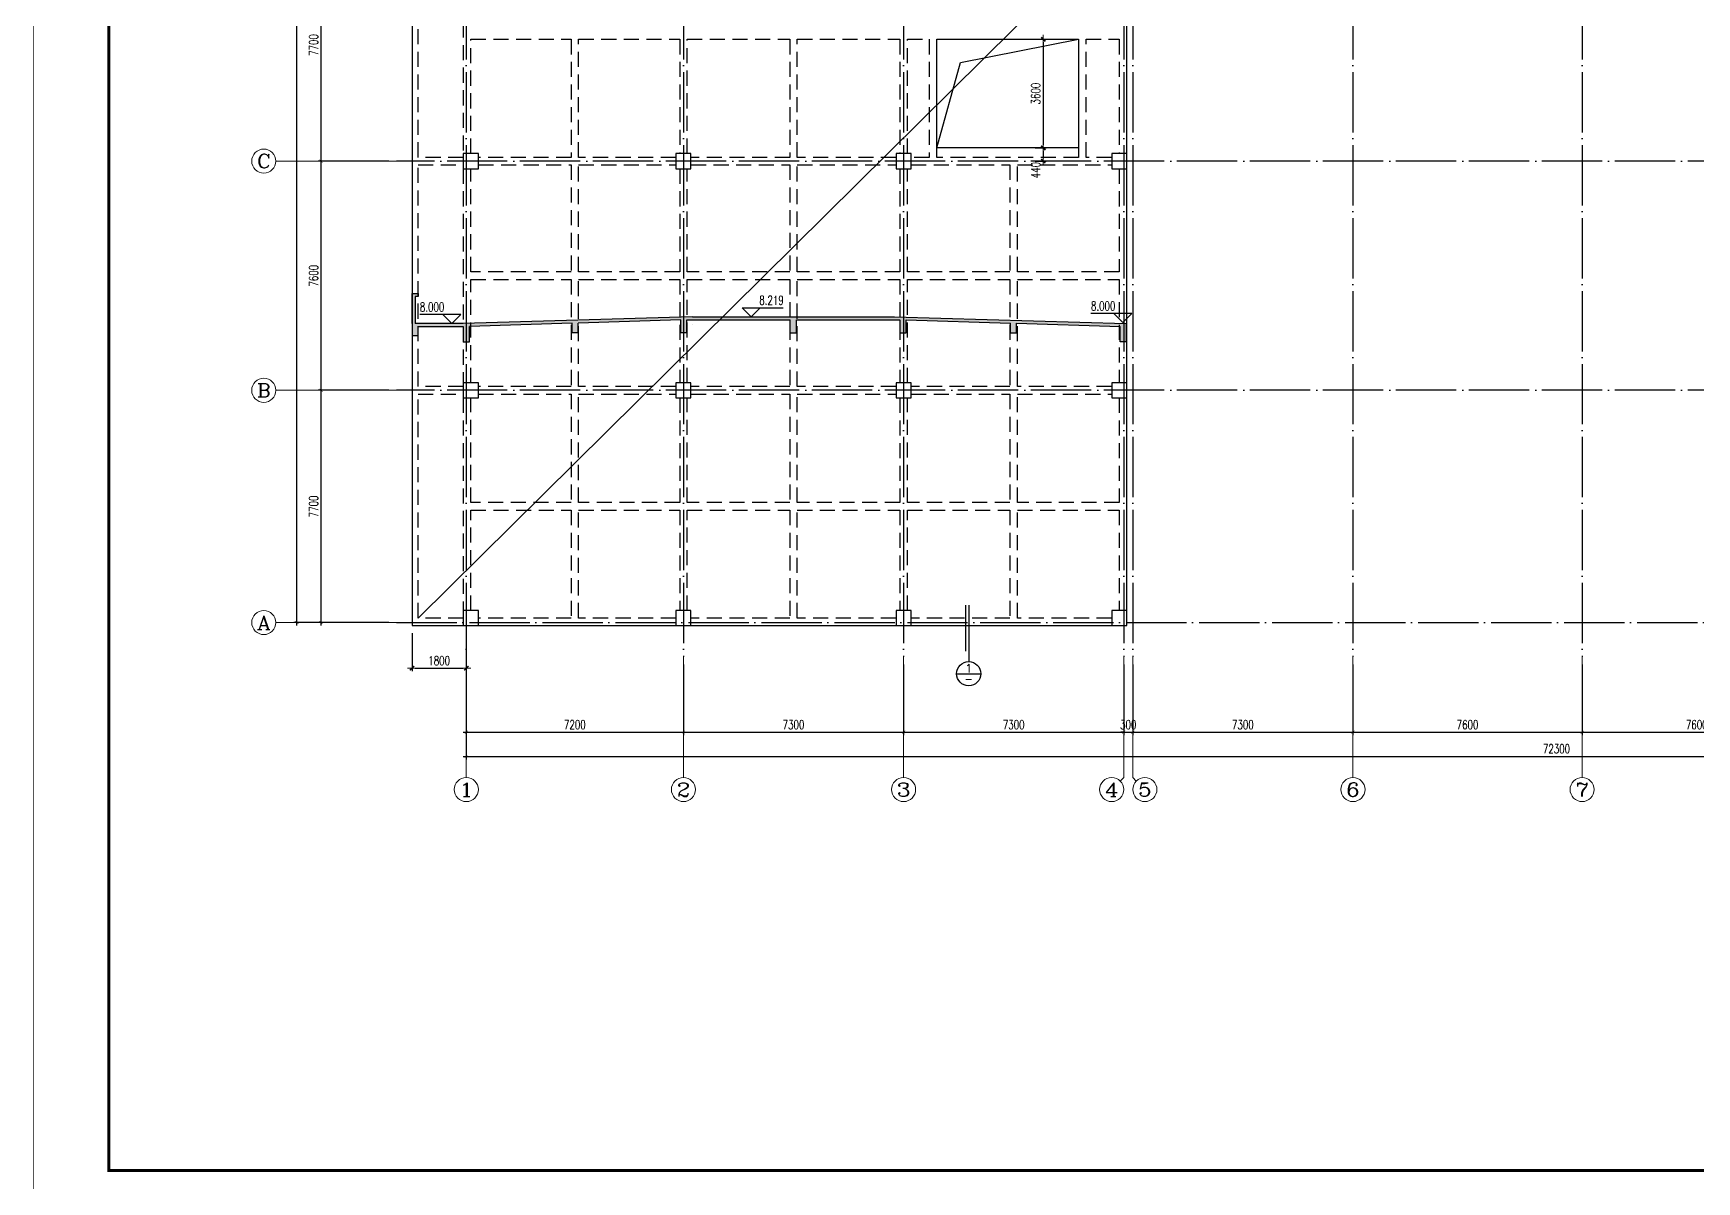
# Model space of a CAD drawing. Extents: x -21254 to 860439, y -324318 to 454338.
# Drawn here: x 399183 to 454343, y -239584 to -201501 of the extents above; entities that cross this region are included whole.
import ezdxf
from ezdxf.enums import TextEntityAlignment as Align

# ---------------------------------------------------------------- set-up
doc = ezdxf.new("R2010")
doc.units = 0
doc.header["$LTSCALE"] = 1000
doc.header["$MEASUREMENT"] = 0
doc.linetypes.add('DASHED', pattern=[0.75, 0.5, -0.25])
doc.linetypes.add('DOTE', pattern=[2.42, 2, -0.2, 0.02, -0.2])
doc.layers.get('0').update_dxf_attribs({"linetype": 'CONTINUOUS'})
doc.layers.get('Defpoints').update_dxf_attribs({"linetype": 'CONTINUOUS', "lineweight": 5})
for name, color, linetype in [('AXIS_TEXT', 7, 'CONTINUOUS'), ('BEAM_CONT', 4, 'CONTINUOUS'), ('BEAM_DASH', 144, 'DASHED'), ('COLU', 7, 'CONTINUOUS'), ('DIM_ELEV', 3, 'CONTINUOUS'), ('DIMENSION', 3, 'CONTINUOUS'), ('DOTE', 1, 'DOTE'), ('HATCH', 254, 'CONTINUOUS'), ('hole', 7, 'CONTINUOUS'), ('墙体2', 21, 'CONTINUOUS')]:
    doc.layers.add(name, color=color, linetype=linetype)
for name, color, linetype, lineweight in [('DIM', 3, 'CONTINUOUS', 5), ('FRAME', 3, 'CONTINUOUS', 5), ('PUB_TEXT', 7, 'CONTINUOUS', 5)]:
    doc.layers.add(name, color=color, linetype=linetype, lineweight=lineweight)
doc.styles.add('_TCH_AXIS', font='COMPLEX', dxfattribs={"bigfont": 'GBCBIG'})
doc.styles.add('_TCH_DIM', font='SIMPLEX', dxfattribs={"bigfont": 'GBCBIG'})
doc.styles.add('COMPLEX', font='COMPLEX')
doc.styles.add('TSSD_Dimension', font='TXT.shx', dxfattribs={"width": 0.7, "bigfont": 'hztxt.shx'})
doc.dimstyles.new('TSSD_100_100$0', dxfattribs={"dimtxt": 300, "dimasz": 100, "dimexe": 100, "dimexo": 250, "dimgap": 100, "dimtad": 1, "dimdec": 0, "dimzin": 0, "dimdsep": 46, "dimtxsty": 'TSSD_Dimension', "dimblk1": '_tsdbk', "dimblk2": '_tsdbk', "dimsah": 1, "dimcen": 0, "dimdle": 100, "dimclrt": 7, "dimadec": 1, "dimazin": 0, "dimtfac": 1, "dimtdec": 0, "dimtix": 1, "dimtmove": 2, "dimatfit": 3, "dimldrblk": '_tsdbk', "dimfxl": 100, "dimtolj": 1, "dimtzin": 0, "dimarcsym": 0})

# ---------------------------------------------------------------- blocks, each defined once
blk = doc.blocks.new('_tsdbk')
blk.add_line((-1, 0), (1.5, 0))
at = {"const_width": 0.5}
blk.add_lwpolyline([(-0.7, -0.7), (0.7, 0.7)], dxfattribs=at)
blk = doc.blocks.new('*D1260')
at = {"layer": 'Defpoints', "color": 0, "transparency": 16777216}
for p in [(432151, -205301), (432151, -205741), (432674, -205741)]:
    blk.add_point(p, dxfattribs=at)
at = {"layer": 'DIM', "color": 0, "lineweight": -2, "transparency": 16777216}
for p, q in [((432401, -205301), (432774, -205301)), ((432401, -205741), (432774, -205741)), ((432674, -205401), (432674, -205641))]:
    blk.add_line(p, q, dxfattribs=at)
at = {"layer": 'DIM', "color": 0, "lineweight": -2, "transparency": 16777216, "xscale": 100, "yscale": 100, "zscale": 100}
for p, rotation in [((432674, -205301), 90), ((432674, -205741), 270)]:
    blk.add_blockref('_tsdbk', p, dxfattribs=dict(at, rotation=rotation))
at = {"layer": 'DIM', "color": 7, "transparency": 16777216, "insert": (432424, -206039), "char_height": 300, "attachment_point": 5, "rotation": 90, "style": 'TSSD_Dimension'}
blk.add_mtext('\\A1;440', dxfattribs=at)
blk = doc.blocks.new('_ARCHTICK')
at = {"color": 0, "linetype": 'ByBlock', "const_width": 0.15}
blk.add_lwpolyline([(-0.5, -0.5), (0.5, 0.5)], dxfattribs=at)
blk = doc.blocks.new('*D1261')
at = {"layer": 'Defpoints', "color": 0, "ltscale": 0.5, "transparency": 16777216}
for p in [(413543, -222178), (420743, -222178), (420743, -224678)]:
    blk.add_point(p, dxfattribs=at)
at = {"layer": 'DIM', "color": 0, "lineweight": -2, "ltscale": 0.5, "transparency": 16777216}
for p, q in [((413543, -222428), (413543, -224778)), ((420743, -222428), (420743, -224778)), ((413443, -224678), (420843, -224678))]:
    blk.add_line(p, q, dxfattribs=at)
at = {"layer": 'DIM', "color": 0, "lineweight": -2, "ltscale": 0.5, "transparency": 16777216, "xscale": 100, "yscale": 100, "zscale": 100, "rotation": 180}
blk.add_blockref('_ARCHTICK', (413543, -224678), dxfattribs=at)
at = {"layer": 'DIM', "color": 0, "lineweight": -2, "ltscale": 0.5, "transparency": 16777216, "xscale": 100, "yscale": 100, "zscale": 100}
blk.add_blockref('_ARCHTICK', (420743, -224678), dxfattribs=at)
at = {"layer": 'DIM', "color": 3, "ltscale": 0.5, "transparency": 16777216, "insert": (417143, -224428), "char_height": 300, "attachment_point": 5, "style": 'TSSD_Dimension'}
blk.add_mtext('\\A1;7200', dxfattribs=at)
blk = doc.blocks.new('*D1262')
at = {"layer": 'Defpoints', "color": 0, "ltscale": 0.5, "transparency": 16777216}
for p in [(420743, -222178), (428043, -222178), (428043, -224678)]:
    blk.add_point(p, dxfattribs=at)
at = {"layer": 'DIM', "color": 0, "lineweight": -2, "ltscale": 0.5, "transparency": 16777216}
for p, q in [((420743, -222428), (420743, -224778)), ((428043, -222428), (428043, -224778)), ((420643, -224678), (428143, -224678))]:
    blk.add_line(p, q, dxfattribs=at)
at = {"layer": 'DIM', "color": 0, "lineweight": -2, "ltscale": 0.5, "transparency": 16777216, "xscale": 100, "yscale": 100, "zscale": 100, "rotation": 180}
blk.add_blockref('_ARCHTICK', (420743, -224678), dxfattribs=at)
at = {"layer": 'DIM', "color": 0, "lineweight": -2, "ltscale": 0.5, "transparency": 16777216, "xscale": 100, "yscale": 100, "zscale": 100}
blk.add_blockref('_ARCHTICK', (428043, -224678), dxfattribs=at)
at = {"layer": 'DIM', "color": 3, "ltscale": 0.5, "transparency": 16777216, "insert": (424393, -224428), "char_height": 300, "attachment_point": 5, "style": 'TSSD_Dimension'}
blk.add_mtext('\\A1;7300', dxfattribs=at)
blk = doc.blocks.new('*D1263')
at = {"layer": 'Defpoints', "color": 0, "ltscale": 0.5, "transparency": 16777216}
for p in [(428043, -222178), (435343, -222178), (435343, -224678)]:
    blk.add_point(p, dxfattribs=at)
at = {"layer": 'DIM', "color": 0, "lineweight": -2, "ltscale": 0.5, "transparency": 16777216}
for p, q in [((428043, -222428), (428043, -224778)), ((435343, -222428), (435343, -224778)), ((427943, -224678), (435443, -224678))]:
    blk.add_line(p, q, dxfattribs=at)
at = {"layer": 'DIM', "color": 0, "lineweight": -2, "ltscale": 0.5, "transparency": 16777216, "xscale": 100, "yscale": 100, "zscale": 100, "rotation": 180}
blk.add_blockref('_ARCHTICK', (428043, -224678), dxfattribs=at)
at = {"layer": 'DIM', "color": 0, "lineweight": -2, "ltscale": 0.5, "transparency": 16777216, "xscale": 100, "yscale": 100, "zscale": 100}
blk.add_blockref('_ARCHTICK', (435343, -224678), dxfattribs=at)
at = {"layer": 'DIM', "color": 3, "ltscale": 0.5, "transparency": 16777216, "insert": (431693, -224428), "char_height": 300, "attachment_point": 5, "style": 'TSSD_Dimension'}
blk.add_mtext('\\A1;7300', dxfattribs=at)
blk = doc.blocks.new('*D1264')
at = {"layer": 'Defpoints', "color": 0, "ltscale": 0.5, "transparency": 16777216}
for p in [(435343, -222178), (435643, -222178), (435643, -224678)]:
    blk.add_point(p, dxfattribs=at)
at = {"layer": 'DIM', "color": 0, "lineweight": -2, "ltscale": 0.5, "transparency": 16777216}
for p, q in [((435343, -222428), (435343, -224778)), ((435643, -222428), (435643, -224778)), ((435343, -224678), (435243, -224678)), ((435343, -224678), (435643, -224678)), ((435643, -224678), (435743, -224678))]:
    blk.add_line(p, q, dxfattribs=at)
at = {"layer": 'DIM', "color": 0, "lineweight": -2, "ltscale": 0.5, "transparency": 16777216, "xscale": 100, "yscale": 100, "zscale": 100}
blk.add_blockref('_ARCHTICK', (435343, -224678), dxfattribs=at)
at = {"layer": 'DIM', "color": 0, "lineweight": -2, "ltscale": 0.5, "transparency": 16777216, "xscale": 100, "yscale": 100, "zscale": 100, "rotation": 180}
blk.add_blockref('_ARCHTICK', (435643, -224678), dxfattribs=at)
at = {"layer": 'DIM', "color": 3, "ltscale": 0.5, "transparency": 16777216, "insert": (435493, -224428), "char_height": 300, "attachment_point": 5, "style": 'TSSD_Dimension'}
blk.add_mtext('\\A1;300', dxfattribs=at)
blk = doc.blocks.new('*D1265')
at = {"layer": 'Defpoints', "color": 0, "ltscale": 0.5, "transparency": 16777216}
for p in [(435643, -222178), (442943, -222178), (442943, -224678)]:
    blk.add_point(p, dxfattribs=at)
at = {"layer": 'DIM', "color": 0, "lineweight": -2, "ltscale": 0.5, "transparency": 16777216}
for p, q in [((435643, -222428), (435643, -224778)), ((442943, -222428), (442943, -224778)), ((435543, -224678), (443043, -224678))]:
    blk.add_line(p, q, dxfattribs=at)
at = {"layer": 'DIM', "color": 0, "lineweight": -2, "ltscale": 0.5, "transparency": 16777216, "xscale": 100, "yscale": 100, "zscale": 100, "rotation": 180}
blk.add_blockref('_ARCHTICK', (435643, -224678), dxfattribs=at)
at = {"layer": 'DIM', "color": 0, "lineweight": -2, "ltscale": 0.5, "transparency": 16777216, "xscale": 100, "yscale": 100, "zscale": 100}
blk.add_blockref('_ARCHTICK', (442943, -224678), dxfattribs=at)
at = {"layer": 'DIM', "color": 3, "ltscale": 0.5, "transparency": 16777216, "insert": (439293, -224428), "char_height": 300, "attachment_point": 5, "style": 'TSSD_Dimension'}
blk.add_mtext('\\A1;7300', dxfattribs=at)
blk = doc.blocks.new('*D1266')
at = {"layer": 'Defpoints', "color": 0, "ltscale": 0.5, "transparency": 16777216}
for p in [(442943, -222178), (450543, -222178), (450543, -224678)]:
    blk.add_point(p, dxfattribs=at)
at = {"layer": 'DIM', "color": 0, "lineweight": -2, "ltscale": 0.5, "transparency": 16777216}
for p, q in [((442943, -222428), (442943, -224778)), ((450543, -222428), (450543, -224778)), ((442843, -224678), (450643, -224678))]:
    blk.add_line(p, q, dxfattribs=at)
at = {"layer": 'DIM', "color": 0, "lineweight": -2, "ltscale": 0.5, "transparency": 16777216, "xscale": 100, "yscale": 100, "zscale": 100, "rotation": 180}
blk.add_blockref('_ARCHTICK', (442943, -224678), dxfattribs=at)
at = {"layer": 'DIM', "color": 0, "lineweight": -2, "ltscale": 0.5, "transparency": 16777216, "xscale": 100, "yscale": 100, "zscale": 100}
blk.add_blockref('_ARCHTICK', (450543, -224678), dxfattribs=at)
at = {"layer": 'DIM', "color": 3, "ltscale": 0.5, "transparency": 16777216, "insert": (446743, -224428), "char_height": 300, "attachment_point": 5, "style": 'TSSD_Dimension'}
blk.add_mtext('\\A1;7600', dxfattribs=at)
blk = doc.blocks.new('*D1267')
at = {"layer": 'Defpoints', "color": 0, "ltscale": 0.5, "transparency": 16777216}
for p in [(450543, -222178), (458143, -222178), (458143, -224678)]:
    blk.add_point(p, dxfattribs=at)
at = {"layer": 'DIM', "color": 0, "lineweight": -2, "ltscale": 0.5, "transparency": 16777216}
for p, q in [((450543, -222428), (450543, -224778)), ((458143, -222428), (458143, -224778)), ((450443, -224678), (458243, -224678))]:
    blk.add_line(p, q, dxfattribs=at)
at = {"layer": 'DIM', "color": 0, "lineweight": -2, "ltscale": 0.5, "transparency": 16777216, "xscale": 100, "yscale": 100, "zscale": 100, "rotation": 180}
blk.add_blockref('_ARCHTICK', (450543, -224678), dxfattribs=at)
at = {"layer": 'DIM', "color": 0, "lineweight": -2, "ltscale": 0.5, "transparency": 16777216, "xscale": 100, "yscale": 100, "zscale": 100}
blk.add_blockref('_ARCHTICK', (458143, -224678), dxfattribs=at)
at = {"layer": 'DIM', "color": 3, "ltscale": 0.5, "transparency": 16777216, "insert": (454343, -224428), "char_height": 300, "attachment_point": 5, "style": 'TSSD_Dimension'}
blk.add_mtext('\\A1;7600', dxfattribs=at)
blk = doc.blocks.new('*D1272')
at = {"layer": 'Defpoints', "color": 0, "ltscale": 0.5, "transparency": 16777216}
for p in [(413543, -222178), (485843, -222178), (485843, -225478)]:
    blk.add_point(p, dxfattribs=at)
at = {"layer": 'DIM', "color": 0, "lineweight": -2, "ltscale": 0.5, "transparency": 16777216}
for p, q in [((413543, -222428), (413543, -225578)), ((485843, -222428), (485843, -225578)), ((413443, -225478), (485943, -225478))]:
    blk.add_line(p, q, dxfattribs=at)
at = {"layer": 'DIM', "color": 0, "lineweight": -2, "ltscale": 0.5, "transparency": 16777216, "xscale": 100, "yscale": 100, "zscale": 100, "rotation": 180}
blk.add_blockref('_ARCHTICK', (413543, -225478), dxfattribs=at)
at = {"layer": 'DIM', "color": 0, "lineweight": -2, "ltscale": 0.5, "transparency": 16777216, "xscale": 100, "yscale": 100, "zscale": 100}
blk.add_blockref('_ARCHTICK', (485843, -225478), dxfattribs=at)
at = {"layer": 'DIM', "color": 3, "ltscale": 0.5, "transparency": 16777216, "insert": (449693, -225228), "char_height": 300, "attachment_point": 5, "style": 'TSSD_Dimension'}
blk.add_mtext('\\A1;72300', dxfattribs=at)
blk = doc.blocks.new('*D1293')
at = {"layer": 'Defpoints', "color": 0, "ltscale": 0.5, "transparency": 16777216}
for p in [(408727, -213341), (411227, -213341), (411227, -221041)]:
    blk.add_point(p, dxfattribs=at)
at = {"layer": 'DIM', "color": 0, "lineweight": -2, "ltscale": 0.5, "transparency": 16777216}
for p, q in [((410977, -213341), (408627, -213341)), ((408727, -221141), (408727, -213241)), ((410977, -221041), (408627, -221041))]:
    blk.add_line(p, q, dxfattribs=at)
at = {"layer": 'DIM', "color": 0, "lineweight": -2, "ltscale": 0.5, "transparency": 16777216, "xscale": 100, "yscale": 100, "zscale": 100}
for p, rotation in [((408727, -213341), 90), ((408727, -221041), 270)]:
    blk.add_blockref('_ARCHTICK', p, dxfattribs=dict(at, rotation=rotation))
at = {"layer": 'DIM', "color": 3, "ltscale": 0.5, "transparency": 16777216, "insert": (408477, -217191), "char_height": 300, "attachment_point": 5, "rotation": 90, "style": 'TSSD_Dimension'}
blk.add_mtext('\\A1;7700', dxfattribs=at)
blk = doc.blocks.new('*D1294')
at = {"layer": 'Defpoints', "color": 0, "ltscale": 0.5, "transparency": 16777216}
for p in [(408727, -205741), (411227, -205741), (411227, -213341)]:
    blk.add_point(p, dxfattribs=at)
at = {"layer": 'DIM', "color": 0, "lineweight": -2, "ltscale": 0.5, "transparency": 16777216}
for p, q in [((410977, -205741), (408627, -205741)), ((408727, -213441), (408727, -205641)), ((410977, -213341), (408627, -213341))]:
    blk.add_line(p, q, dxfattribs=at)
at = {"layer": 'DIM', "color": 0, "lineweight": -2, "ltscale": 0.5, "transparency": 16777216, "xscale": 100, "yscale": 100, "zscale": 100}
for p, rotation in [((408727, -205741), 90), ((408727, -213341), 270)]:
    blk.add_blockref('_ARCHTICK', p, dxfattribs=dict(at, rotation=rotation))
at = {"layer": 'DIM', "color": 3, "ltscale": 0.5, "transparency": 16777216, "insert": (408477, -209541), "char_height": 300, "attachment_point": 5, "rotation": 90, "style": 'TSSD_Dimension'}
blk.add_mtext('\\A1;7600', dxfattribs=at)
blk = doc.blocks.new('*D1295')
at = {"layer": 'Defpoints', "color": 0, "ltscale": 0.5, "transparency": 16777216}
for p in [(408727, -198041), (411227, -198041), (411227, -205741)]:
    blk.add_point(p, dxfattribs=at)
at = {"layer": 'DIM', "color": 0, "lineweight": -2, "ltscale": 0.5, "transparency": 16777216}
for p, q in [((408727, -205841), (408727, -197941)), ((410977, -198041), (408627, -198041)), ((410977, -205741), (408627, -205741))]:
    blk.add_line(p, q, dxfattribs=at)
at = {"layer": 'DIM', "color": 0, "lineweight": -2, "ltscale": 0.5, "transparency": 16777216, "xscale": 100, "yscale": 100, "zscale": 100}
for p, rotation in [((408727, -198041), 90), ((408727, -205741), 270)]:
    blk.add_blockref('_ARCHTICK', p, dxfattribs=dict(at, rotation=rotation))
at = {"layer": 'DIM', "color": 3, "ltscale": 0.5, "transparency": 16777216, "insert": (408477, -201891), "char_height": 300, "attachment_point": 5, "rotation": 90, "style": 'TSSD_Dimension'}
blk.add_mtext('\\A1;7700', dxfattribs=at)
blk = doc.blocks.new('*D1300')
at = {"layer": 'Defpoints', "color": 0, "ltscale": 0.5, "transparency": 16777216}
for p in [(407927, -168241), (411227, -168241), (411227, -221041)]:
    blk.add_point(p, dxfattribs=at)
at = {"layer": 'DIM', "color": 0, "lineweight": -2, "ltscale": 0.5, "transparency": 16777216}
for p, q in [((407927, -221141), (407927, -168141)), ((410977, -168241), (407827, -168241)), ((410977, -221041), (407827, -221041))]:
    blk.add_line(p, q, dxfattribs=at)
at = {"layer": 'DIM', "color": 0, "lineweight": -2, "ltscale": 0.5, "transparency": 16777216, "xscale": 100, "yscale": 100, "zscale": 100}
for p, rotation in [((407927, -168241), 90), ((407927, -221041), 270)]:
    blk.add_blockref('_ARCHTICK', p, dxfattribs=dict(at, rotation=rotation))
at = {"layer": 'DIM', "color": 3, "ltscale": 0.5, "transparency": 16777216, "insert": (407677, -194641), "char_height": 300, "attachment_point": 5, "rotation": 90, "style": 'TSSD_Dimension'}
blk.add_mtext('\\A1;52800', dxfattribs=at)
blk = doc.blocks.new('_AXISO')
blk.add_circle((0, 0), 0.5)
at = {"layer": 'AXIS_TEXT', "style": 'COMPLEX', "width": 1.041667}
blk.add_attdef('A', text='', height=0.56, dxfattribs=at).set_placement((-0.25, -0.28), (0.25, -0.28), align=Align.FIT)
blk = doc.blocks.new('*D1301')
at = {"layer": 'Defpoints', "color": 0, "transparency": 16777216}
for p in [(432151, -201701), (432151, -205301), (432674, -205301)]:
    blk.add_point(p, dxfattribs=at)
at = {"layer": 'DIM', "color": 0, "lineweight": -2, "transparency": 16777216}
for p, q in [((432401, -201701), (432774, -201701)), ((432674, -201801), (432674, -205201)), ((432401, -205301), (432774, -205301))]:
    blk.add_line(p, q, dxfattribs=at)
at = {"layer": 'DIM', "color": 0, "lineweight": -2, "transparency": 16777216, "xscale": 100, "yscale": 100, "zscale": 100}
for p, rotation in [((432674, -201701), 90), ((432674, -205301), 270)]:
    blk.add_blockref('_tsdbk', p, dxfattribs=dict(at, rotation=rotation))
at = {"layer": 'DIM', "color": 7, "transparency": 16777216, "insert": (432424, -203501), "char_height": 300, "attachment_point": 5, "rotation": 90, "style": 'TSSD_Dimension'}
blk.add_mtext('\\A1;3600', dxfattribs=at)
blk = doc.blocks.new('索引号')
at = {"layer": 'DIMENSION'}
blk.add_line((0, 0), (800, 0), dxfattribs=at)
blk.add_circle((400, 0), 400, dxfattribs=at)
at = {"layer": 'DIMENSION', "style": 'COMPLEX'}
for tag, width, p, p2 in [('1', 2.333333, (264, 40), (536, 40)), ('-', 1.166667, (264, -312), (536, -312))]:
    blk.add_attdef(tag, text='', height=272, dxfattribs=dict(at, width=width)).set_placement(p, p2, align=Align.FIT)
blk = doc.blocks.new('*D1302')
at = {"layer": 'Defpoints', "color": 0, "transparency": 16777216}
for p in [(411743, -221141), (413543, -221141), (413543, -222555)]:
    blk.add_point(p, dxfattribs=at)
at = {"layer": 'DIM', "color": 0, "lineweight": -2, "transparency": 16777216}
for p, q in [((411743, -221391), (411743, -222655)), ((413543, -221391), (413543, -222655)), ((411843, -222555), (413443, -222555))]:
    blk.add_line(p, q, dxfattribs=at)
at = {"layer": 'DIM', "color": 0, "lineweight": -2, "transparency": 16777216, "xscale": 100, "yscale": 100, "zscale": 100}
for p, rotation in [((411743, -222555), 179.9999999999999), ((413543, -222555), 359.9999999999999)]:
    blk.add_blockref('_tsdbk', p, dxfattribs=dict(at, rotation=rotation))
at = {"layer": 'DIM', "color": 7, "transparency": 16777216, "insert": (412643, -222305), "char_height": 300, "attachment_point": 5, "style": 'TSSD_Dimension'}
blk.add_mtext('\\A1;1800', dxfattribs=at)
blk = doc.blocks.new('BW-33885632', base_point=(220785, -407879))
at = {"layer": 'HATCH'}
blk.add_hatch(color=256, dxfattribs=at).paths.add_polyline_path([(222095, -395135), (221659, -395135), (221659, -391691), (222095, -391691), (222095, -391491), (221664, -391491), (221769, -388031), (222095, -388031), (222095, -387831), (221775, -387831), (221879, -384398), (222385, -384398), (222385, -384198), (221785, -384198), (221785, -384198), (221559, -391877), (221559, -391878), (221559, -398581), (221785, -406179), (221785, -407779), (220885, -407779), (220885, -407679), (220785, -407679), (220785, -407879), (221785, -407879), (222185, -407879), (222185, -407679), (221879, -407679), (221879, -406179), (222385, -406179), (222385, -405979), (221879, -405979), (221775, -402572), (222095, -402572), (222095, -402372), (221769, -402372), (221664, -398968), (222095, -398968), (222095, -398768), (221659, -398768), (221659, -395335), (222095, -395335)])
at = {"layer": '墙体2'}
for p, q in [((221559, -391877), (221785, -384198)), ((221775, -387831), (221879, -384398)), ((221785, -384198), (221785, -384198)), ((221785, -384198), (222385, -384198)), ((222385, -384398), (221879, -384398)), ((222385, -384198), (222385, -384398)), ((221664, -391491), (221769, -388032)), ((221770, -388031), (221769, -388032)), ((222095, -388031), (221770, -388031)), ((221775, -387831), (221776, -387831)), ((222095, -387831), (221776, -387831)), ((222095, -388031), (222095, -387831)), ((222095, -391491), (221664, -391491)), ((222095, -391691), (222095, -391491)), ((221559, -391878), (221559, -391877)), ((221559, -398580), (221559, -391878)), ((222095, -391691), (221659, -391691)), ((221659, -395134), (221659, -391704)), ((221659, -395135), (221659, -395134)), ((222095, -395135), (221659, -395135)), ((222095, -395335), (221659, -395335)), ((221659, -398768), (221659, -395335)), ((222095, -395335), (222095, -395135)), ((221559, -398581), (221785, -406179)), ((222095, -398768), (221659, -398768)), ((222095, -398768), (222095, -398968)), ((221664, -398968), (221769, -402372)), ((222095, -398968), (221664, -398968)), ((221770, -402372), (221769, -402372)), ((222095, -402372), (221770, -402372)), ((221775, -402573), (221776, -402572)), ((221775, -402573), (221879, -405979)), ((222095, -402572), (221776, -402572)), ((222095, -402372), (222095, -402572)), ((221785, -406179), (221785, -407779)), ((222385, -405979), (221879, -405979)), ((221879, -407679), (221879, -406179)), ((221879, -406179), (222385, -406179)), ((222385, -406179), (222385, -405979)), ((220785, -407679), (220885, -407679)), ((220785, -407879), (220785, -407679)), ((221785, -407879), (220785, -407879)), ((220885, -407679), (220885, -407779)), ((220885, -407779), (221785, -407779)), ((221785, -407879), (222185, -407879)), ((222185, -407679), (221879, -407679)), ((222185, -407879), (222185, -407679))]:
    blk.add_line(p, q, dxfattribs=at)
blk = doc.blocks.new('BW-42863411', base_point=(676491, -11107, 0))
at = {"layer": 'FRAME'}
for points, const_width in [([(676491, 72993), (676491, -11107), (795391, -11107), (795391, 72993)], 20), ([(678991, 71993), (678991, -10107), (794391, -10107), (794391, 71993)], 100)]:
    blk.add_lwpolyline(points, close=True, dxfattribs=dict(at, const_width=const_width))

msp = doc.modelspace()

# ---------------------------------------------------------------- linework, layer by layer
at = {"layer": 'BEAM_CONT'}
for p, q in [((411742.798, -166440.958), (411742.798, -221140.958)), ((411942.798, -220890.958), (434942.798, -198140.958)), ((435442.798, -205490.958), (435442.798, -198140.958)), ((429142.798, -201700.958), (433842.798, -201700.958)), ((429142.798, -205615.958), (429142.798, -201700.958)), ((433842.798, -201700.958), (433842.798, -205615.958)), ((433842.798, -205300.958), (429142.798, -205300.958)), ((435442.798, -213090.958), (435442.798, -205990.958)), ((421040.808, -211143.749), (421041.808, -211143.734)), ((435442.798, -220640.958), (435442.798, -213590.958)), ((411742.798, -221140.958), (413442.798, -221140.958)), ((413942.798, -221140.958), (420492.798, -221140.958)), ((420992.798, -221140.958), (427792.798, -221140.958)), ((428292.798, -221140.958), (434942.798, -221140.958))]:
    msp.add_line(p, q, dxfattribs=at)
at = {"layer": 'BEAM_DASH'}
for p, q in [((411942.798, -205615.958), (411942.798, -198140.958)), ((413442.798, -198140.958), (413442.798, -205490.958)), ((413692.798, -201700.958), (417017.798, -201700.958)), ((413692.798, -205490.958), (413692.798, -201700.958)), ((417017.798, -201700.958), (417017.798, -205615.958)), ((417267.798, -201700.958), (420617.798, -201700.958)), ((417267.798, -205615.958), (417267.798, -201700.958)), ((420617.798, -201700.958), (420617.798, -205490.958)), ((420867.798, -201700.958), (424267.798, -201700.958)), ((420867.798, -205490.958), (420867.798, -201700.958)), ((424267.798, -201700.958), (424267.798, -205615.958)), ((424517.798, -201700.958), (427917.798, -201700.958)), ((424517.798, -205615.958), (424517.798, -201700.958)), ((427917.798, -201700.958), (427917.798, -205490.958)), ((428167.798, -201700.958), (428892.798, -201700.958)), ((428167.798, -205490.958), (428167.798, -201700.958)), ((428892.798, -201700.958), (428892.798, -205615.958)), ((434092.798, -201700.958), (435192.798, -201700.958)), ((434092.798, -205615.958), (434092.798, -201700.958)), ((435192.798, -201700.958), (435192.798, -205490.958)), ((413442.798, -205615.958), (411942.798, -205615.958)), ((417017.798, -205615.958), (413942.798, -205615.958)), ((420492.798, -205615.958), (417267.798, -205615.958)), ((424267.798, -205615.958), (420992.798, -205615.958)), ((427792.798, -205615.958), (424517.798, -205615.958)), ((428892.798, -205615.958), (428292.798, -205615.958)), ((433842.798, -205615.958), (429142.798, -205615.958)), ((434942.798, -205615.958), (434092.798, -205615.958)), ((411942.798, -213215.958), (411942.798, -205865.958)), ((411942.798, -205865.958), (413442.798, -205865.958)), ((413442.798, -205990.958), (413442.798, -213090.958)), ((413692.798, -209415.958), (413692.798, -205990.958)), ((413942.798, -205865.958), (417017.798, -205865.958)), ((417017.798, -205865.958), (417017.798, -209415.958)), ((417267.798, -205865.958), (420492.798, -205865.958)), ((417267.798, -209415.958), (417267.798, -205865.958)), ((420617.798, -205990.958), (420617.798, -209415.958)), ((420867.798, -209415.958), (420867.798, -205990.958)), ((420992.798, -205865.958), (424267.798, -205865.958)), ((424267.798, -205865.958), (424267.798, -209415.958)), ((424517.798, -205865.958), (427792.798, -205865.958)), ((424517.798, -209415.958), (424517.798, -205865.958)), ((427917.798, -205990.958), (427917.798, -209415.958)), ((428167.798, -209415.958), (428167.798, -205990.958)), ((428292.798, -205865.958), (431567.798, -205865.958)), ((431567.798, -205865.958), (431567.798, -209415.958)), ((431817.798, -205865.958), (434942.798, -205865.958)), ((431817.798, -209415.958), (431817.798, -205865.958)), ((435192.798, -205990.958), (435192.798, -209415.958)), ((417017.798, -209415.958), (413692.798, -209415.958)), ((420617.798, -209415.958), (417267.798, -209415.958)), ((424267.798, -209415.958), (420867.798, -209415.958)), ((427917.798, -209415.958), (424517.798, -209415.958)), ((431567.798, -209415.958), (428167.798, -209415.958)), ((435192.798, -209415.958), (431817.798, -209415.958)), ((413692.798, -209665.958), (417017.798, -209665.958)), ((413692.798, -213090.958), (413692.798, -209665.958)), ((417017.798, -209665.958), (417017.798, -213215.958)), ((417267.798, -213215.958), (417267.798, -209665.958)), ((417267.798, -209665.958), (420617.798, -209665.958)), ((420617.798, -209665.958), (420617.798, -213090.958)), ((420867.798, -209665.958), (424267.798, -209665.958)), ((420867.798, -213090.958), (420867.798, -209665.958)), ((424267.798, -209665.958), (424267.798, -213215.958)), ((424517.798, -213215.958), (424517.798, -209665.958)), ((424517.798, -209665.958), (427917.798, -209665.958)), ((427917.798, -209665.958), (427917.798, -213090.958)), ((428167.798, -209665.958), (431567.798, -209665.958)), ((428167.798, -213090.958), (428167.798, -209665.958)), ((431567.798, -209665.958), (431567.798, -213215.958)), ((431817.798, -213215.958), (431817.798, -209665.958)), ((431817.798, -209665.958), (435192.798, -209665.958)), ((435192.798, -209665.958), (435192.798, -213090.958)), ((413442.798, -213215.958), (411942.798, -213215.958)), ((411942.798, -220890.958), (411942.798, -213465.958)), ((411942.798, -213465.958), (413442.798, -213465.958)), ((417017.798, -213215.958), (413942.798, -213215.958)), ((413942.798, -213465.958), (417017.798, -213465.958)), ((417017.798, -213465.958), (417017.798, -217065.958)), ((420492.798, -213215.958), (417267.798, -213215.958)), ((417267.798, -213465.958), (420492.798, -213465.958)), ((417267.798, -217065.958), (417267.798, -213465.958)), ((424267.798, -213215.958), (420992.798, -213215.958)), ((420992.798, -213465.958), (424267.798, -213465.958)), ((424267.798, -213465.958), (424267.798, -217065.958)), ((427792.798, -213215.958), (424517.798, -213215.958)), ((424517.798, -213465.958), (427792.798, -213465.958)), ((424517.798, -217065.958), (424517.798, -213465.958)), ((431567.798, -213215.958), (428292.798, -213215.958)), ((428292.798, -213465.958), (431567.798, -213465.958)), ((431567.798, -213465.958), (431567.798, -217065.958)), ((434942.798, -213215.958), (431817.798, -213215.958)), ((431817.798, -213465.958), (434942.798, -213465.958)), ((431817.798, -217065.958), (431817.798, -213465.958)), ((413442.798, -213590.958), (413442.798, -220640.958)), ((413692.798, -217065.958), (413692.798, -213590.958)), ((420617.798, -213590.958), (420617.798, -217065.958)), ((420867.798, -217065.958), (420867.798, -213590.958)), ((427917.798, -213590.958), (427917.798, -217065.958)), ((428167.798, -217065.958), (428167.798, -213590.958)), ((435192.798, -213590.958), (435192.798, -217065.958)), ((417017.798, -217065.958), (413692.798, -217065.958)), ((413692.798, -217315.958), (417017.798, -217315.958)), ((413692.798, -220640.958), (413692.798, -217315.958)), ((417017.798, -217315.958), (417017.798, -220890.958)), ((420617.798, -217065.958), (417267.798, -217065.958)), ((417267.798, -220890.958), (417267.798, -217315.958)), ((417267.798, -217315.958), (420617.798, -217315.958)), ((420617.798, -217315.958), (420617.798, -220640.958)), ((424267.798, -217065.958), (420867.798, -217065.958)), ((420867.798, -217315.958), (424267.798, -217315.958)), ((420867.798, -220640.958), (420867.798, -217315.958)), ((424267.798, -217315.958), (424267.798, -220890.958)), ((427917.798, -217065.958), (424517.798, -217065.958)), ((424517.798, -220890.958), (424517.798, -217315.958)), ((424517.798, -217315.958), (427917.798, -217315.958)), ((427917.798, -217315.958), (427917.798, -220640.958)), ((431567.798, -217065.958), (428167.798, -217065.958)), ((428167.798, -217315.958), (431567.798, -217315.958)), ((428167.798, -220640.958), (428167.798, -217315.958)), ((431567.798, -217315.958), (431567.798, -220890.958)), ((435192.798, -217065.958), (431817.798, -217065.958)), ((431817.798, -220890.958), (431817.798, -217315.958)), ((431817.798, -217315.958), (435192.798, -217315.958)), ((435192.798, -217315.958), (435192.798, -220640.958)), ((413442.798, -220890.958), (411942.798, -220890.958)), ((417017.798, -220890.958), (413942.798, -220890.958)), ((420492.798, -220890.958), (417267.798, -220890.958)), ((424267.798, -220890.958), (420992.798, -220890.958)), ((427792.798, -220890.958), (424517.798, -220890.958)), ((431567.798, -220890.958), (428292.798, -220890.958)), ((434942.798, -220890.958), (431817.798, -220890.958))]:
    msp.add_line(p, q, dxfattribs=at)
at = {"layer": 'COLU'}
for points in [[(413942.798, -205990.958), (413942.798, -205490.958), (413442.798, -205490.958), (413442.798, -205990.958)], [(420992.798, -205990.958), (420992.798, -205490.958), (420492.798, -205490.958), (420492.798, -205990.958)], [(428292.798, -205990.958), (428292.798, -205490.958), (427792.798, -205490.958), (427792.798, -205990.958)], [(435442.798, -205990.958), (435442.798, -205490.958), (434942.798, -205490.958), (434942.798, -205990.958)], [(413942.798, -213590.958), (413942.798, -213090.958), (413442.798, -213090.958), (413442.798, -213590.958)], [(420992.798, -213590.958), (420992.798, -213090.958), (420492.798, -213090.958), (420492.798, -213590.958)], [(428292.798, -213590.958), (428292.798, -213090.958), (427792.798, -213090.958), (427792.798, -213590.958)], [(435442.798, -213590.958), (435442.798, -213090.958), (434942.798, -213090.958), (434942.798, -213590.958)], [(413942.798, -221140.958), (413942.798, -220640.958), (413442.798, -220640.958), (413442.798, -221140.958)], [(420992.798, -221140.958), (420992.798, -220640.958), (420492.798, -220640.958), (420492.798, -221140.958)], [(428292.798, -221140.958), (428292.798, -220640.958), (427792.798, -220640.958), (427792.798, -221140.958)], [(435442.798, -221140.958), (435442.798, -220640.958), (434942.798, -220640.958), (434942.798, -221140.958)]]:
    msp.add_lwpolyline(points, close=True, dxfattribs=at)
at = {"layer": 'DIM', "ltscale": 0.5}
for p, q in [((411227.167, -205740.958), (407227.167, -205740.958)), ((411227.167, -213340.958), (407227.167, -213340.958)), ((411227.167, -221040.958), (407227.167, -221040.958)), ((413542.798, -222178.446), (413542.798, -226178.446)), ((420742.798, -222178.446), (420742.798, -226178.446)), ((428042.798, -222178.446), (428042.798, -226178.446)), ((435342.798, -222178.446), (435342.798, -226178.446)), ((435642.798, -222178.446), (435642.798, -226178.446)), ((442942.798, -222178.446), (442942.798, -226178.446)), ((450542.798, -222178.446), (450542.798, -226178.446)), ((435225.64, -226295.603), (435342.798, -226178.446)), ((435759.955, -226295.603), (435642.798, -226178.446))]:
    msp.add_line(p, q, dxfattribs=at)
at = {"layer": 'DIM_ELEV'}
for p, q in [((422989.519, -210901.461), (422689.519, -210601.461)), ((422689.519, -210601.461), (424046.866, -210601.461)), ((422989.519, -210901.461), (423289.519, -210601.461)), ((413360.721, -210827.896), (412003.374, -210827.896)), ((413060.721, -211127.896), (412760.721, -210827.896)), ((413060.721, -211127.896), (413360.721, -210827.896)), ((435612.851, -210793.442), (434255.505, -210793.442)), ((435312.851, -211093.442), (435012.851, -210793.442)), ((435312.851, -211093.442), (435612.851, -210793.442))]:
    msp.add_line(p, q, dxfattribs=at)
at = {"layer": 'DIMENSION'}
msp.add_line((430202.469, -220460.172), (430202.469, -222338.011), dxfattribs=at)
at = {"layer": 'DIMENSION', "const_width": 50}
msp.add_lwpolyline([(430102.469, -220460.172), (430102.469, -221993.44)], dxfattribs=at)
at = {"layer": 'DOTE', "linetype": 'DOTE'}
for p, q in [((413542.798, -166488.111), (413542.798, -222178.446)), ((420742.798, -166488.111), (420742.798, -222178.446)), ((428042.798, -166488.111), (428042.798, -222178.446)), ((435342.798, -166488.111), (435342.798, -222178.446)), ((435642.798, -166488.111), (435642.798, -222178.446)), ((442942.798, -166488.111), (442942.798, -222178.446)), ((450542.798, -166488.111), (450542.798, -222178.446)), ((487502.48, -205740.958), (411227.167, -205740.958)), ((487502.48, -213340.958), (411227.167, -213340.958)), ((411227.167, -221040.958), (487502.48, -221040.958))]:
    msp.add_line(p, q, dxfattribs=at)
at = {"layer": 'hole'}
msp.add_lwpolyline([(429142.798, -205300.958), (429924.277, -202471.933), (433842.798, -201700.958)], dxfattribs=at)

# ---------------------------------------------------------------- block references
at = {"layer": 'BEAM_CONT', "rotation": 270}
msp.add_blockref('BW-33885632', (411742.798, -210127.896), dxfattribs=at)
at = {"layer": 'DIM', "ltscale": 0.5}
ref = msp.add_blockref('_AXISO', (406827.167, -205740.958), dxfattribs=dict(at, xscale=800, yscale=800, zscale=800))
ref.add_attrib('A', 'C', dxfattribs={"layer": 'AXIS_TEXT', "height": 452.548, "style": '_TCH_AXIS', "width": 1.4}).set_placement((406600.893, -205967.232), (407053.441, -205967.232), align=Align.FIT)
ref = msp.add_blockref('_AXISO', (406827.167, -213340.958), dxfattribs=dict(at, xscale=800, yscale=800, zscale=800))
ref.add_attrib('A', 'B', dxfattribs={"layer": 'AXIS_TEXT', "height": 452.548, "style": '_TCH_AXIS', "width": 1.235294}).set_placement((406600.893, -213567.232), (407053.441, -213567.232), align=Align.FIT)
ref = msp.add_blockref('_AXISO', (406827.167, -221040.958), dxfattribs=dict(at, xscale=800, yscale=800, zscale=800))
ref.add_attrib('A', 'A', dxfattribs={"layer": 'AXIS_TEXT', "height": 452.548, "style": '_TCH_AXIS', "width": 1.166667}).set_placement((406600.893, -221267.232), (407053.441, -221267.232), align=Align.FIT)
ref = msp.add_blockref('_AXISO', (413542.798, -226578.446), dxfattribs=dict(at, xscale=800, yscale=800, zscale=800))
ref.add_attrib('A', '1', dxfattribs={"layer": 'AXIS_TEXT', "height": 452.548, "style": '_TCH_AXIS', "width": 2.333333}).set_placement((413316.523, -226804.72), (413769.072, -226804.72), align=Align.FIT)
ref = msp.add_blockref('_AXISO', (420742.798, -226578.446), dxfattribs=dict(at, xscale=800, yscale=800, zscale=800))
ref.add_attrib('A', '2', dxfattribs={"layer": 'AXIS_TEXT', "height": 452.548, "style": '_TCH_AXIS', "width": 1.5}).set_placement((420516.523, -226804.72), (420969.072, -226804.72), align=Align.FIT)
ref = msp.add_blockref('_AXISO', (428042.798, -226578.446), dxfattribs=dict(at, xscale=800, yscale=800, zscale=800))
ref.add_attrib('A', '3', dxfattribs={"layer": 'AXIS_TEXT', "height": 452.548, "style": '_TCH_AXIS', "width": 1.5}).set_placement((427816.523, -226804.72), (428269.072, -226804.72), align=Align.FIT)
ref = msp.add_blockref('_AXISO', (434942.798, -226578.446), dxfattribs=dict(at, xscale=800, yscale=800, zscale=800))
ref.add_attrib('A', '4', dxfattribs={"layer": 'AXIS_TEXT', "height": 452.548, "style": '_TCH_AXIS', "width": 1.3125}).set_placement((434716.523, -226804.72), (435169.072, -226804.72), align=Align.FIT)
ref = msp.add_blockref('_AXISO', (436042.798, -226578.446), dxfattribs=dict(at, xscale=800, yscale=800, zscale=800))
ref.add_attrib('A', '5', dxfattribs={"layer": 'AXIS_TEXT', "height": 452.548, "style": '_TCH_AXIS', "width": 1.5}).set_placement((435816.523, -226804.72), (436269.072, -226804.72), align=Align.FIT)
ref = msp.add_blockref('_AXISO', (442942.798, -226578.446), dxfattribs=dict(at, xscale=800, yscale=800, zscale=800))
ref.add_attrib('A', '6', dxfattribs={"layer": 'AXIS_TEXT', "height": 452.548, "style": '_TCH_AXIS', "width": 1.5}).set_placement((442716.523, -226804.72), (443169.072, -226804.72), align=Align.FIT)
ref = msp.add_blockref('_AXISO', (450542.798, -226578.446), dxfattribs=dict(at, xscale=800, yscale=800, zscale=800))
ref.add_attrib('A', '7', dxfattribs={"layer": 'AXIS_TEXT', "height": 452.548, "style": '_TCH_AXIS', "width": 1.5}).set_placement((450316.523, -226804.72), (450769.072, -226804.72), align=Align.FIT)
at = {"layer": 'DIMENSION'}
msp.add_blockref('BW-42863411', (399193.009, -240207.747, 0), dxfattribs=at)
msp.add_blockref('索引号', (429802.469, -222738.011), dxfattribs=at).add_auto_attribs({'-': '-', '1': '1'})

# ---------------------------------------------------------------- texts
at = {"layer": 'PUB_TEXT', "style": '_TCH_DIM', "width": 0.705882}
for s, p in [('8.000', (412003.374, -210727.896)), ('8.219', (423256.866, -210501.461)), ('8.000', (434255.505, -210693.442))]:
    msp.add_text(s, height=297.5, dxfattribs=at).set_placement(p)

# ---------------------------------------------------------------- dimensions: what is measured, and where the dimension line sits
at = {"layer": 'DIM', "ltscale": 0.5}
for p1, p2, distance, picture, middle in [((411227.167, -221040.958), (411227.167, -168240.958), 3300, '*D1300', (407677.167, -194640.958)), ((411227.167, -205740.958), (411227.167, -198040.958), 2500, '*D1295', (408477.167, -201890.958)), ((411227.167, -213340.958), (411227.167, -205740.958), 2500, '*D1294', (408477.167, -209540.958)), ((411227.167, -221040.958), (411227.167, -213340.958), 2500, '*D1293', (408477.167, -217190.958)), ((413542.798, -222178.446), (420742.798, -222178.446), -2500, '*D1261', (417142.798, -224428.446)), ((413542.798, -222178.446), (485842.798, -222178.446), -3300, '*D1272', (449692.798, -225228.446)), ((420742.798, -222178.446), (428042.798, -222178.446), -2500, '*D1262', (424392.798, -224428.446)), ((428042.798, -222178.446), (435342.798, -222178.446), -2500, '*D1263', (431692.798, -224428.446)), ((435342.798, -222178.446), (435642.798, -222178.446), -2500, '*D1264', (435492.798, -224428.446)), ((435642.798, -222178.446), (442942.798, -222178.446), -2500, '*D1265', (439292.798, -224428.446)), ((442942.798, -222178.446), (450542.798, -222178.446), -2500, '*D1266', (446742.798, -224428.446)), ((450542.798, -222178.446), (458142.798, -222178.446), -2500, '*D1267', (454342.798, -224428.446))]:
    dim = msp.add_aligned_dim(p1=p1, p2=p2, distance=distance, dimstyle='TSSD_100_100$0', override={"dimblk": 'ARCHTICK', "dimsah": 0, "dimclrt": 3, "dimadec": 0, "dimfxl": 1}, dxfattribs=at)
    dim.commit()
    dim.dimension.update_dxf_attribs({"geometry": picture, "text_midpoint": middle})
at = {"layer": 'DIM'}
dim = msp.add_linear_dim(base=(432674.021, -205300.958), p1=(432150.651, -201700.958), p2=(432150.651, -205300.958), angle=90, dimstyle='TSSD_100_100$0', dxfattribs=at)
dim.commit()
dim.dimension.update_dxf_attribs({"geometry": '*D1301', "text_midpoint": (432424.021, -203500.958)})
dim = msp.add_linear_dim(base=(432674.021, -205740.958), p1=(432150.651, -205300.958), p2=(432150.651, -205740.958), angle=90, dimstyle='TSSD_100_100$0', dxfattribs=at)
dim.commit()
dim.dimension.update_dxf_attribs({"geometry": '*D1260', "text_midpoint": (432424.021, -206038.685), "dimtype": 160})
dim = msp.add_linear_dim(base=(413542.798, -222555.061), p1=(411742.798, -221140.958), p2=(413542.798, -221140.958), dimstyle='TSSD_100_100$0', dxfattribs=at)
dim.commit()
dim.dimension.update_dxf_attribs({"geometry": '*D1302', "text_midpoint": (412642.798, -222305.061)})

doc.saveas('drawing.dxf')
